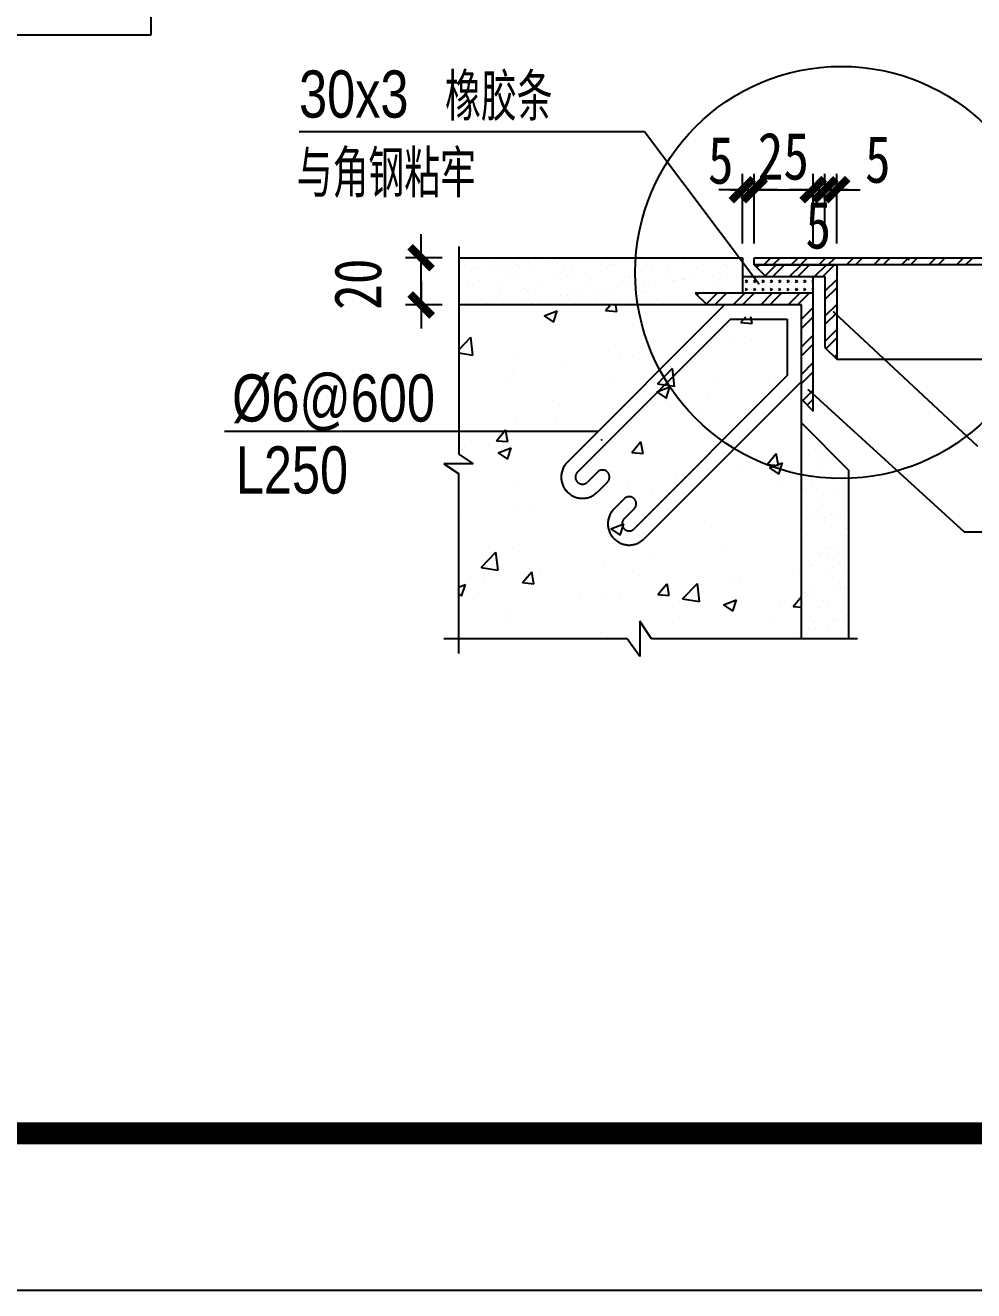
# Model space of a CAD drawing. Extents: x 447078 to 1776277, y 243534 to 519428.
# Drawn here: x 525244 to 526450, y 287922 to 289530 of the extents above; entities that cross this region are included whole.
import ezdxf

# ---------------------------------------------------------------- set-up
doc = ezdxf.new("R2010")
doc.units = 0
doc.header["$LTSCALE"] = 1000
doc.header["$MEASUREMENT"] = 0
doc.linetypes.add('DOTE', pattern=[2.42, 2, -0.2, 0.02, -0.2])
doc.linetypes.add('HIDDEN', pattern=[9.525, 6.35, -3.175])
doc.layers.get('Defpoints').update_dxf_attribs({"color": 2, "lineweight": 15})
for name, color, linetype in [('ANNO-TEXT', 33, 'Continuous'), ('G-0-XREF', 2, 'Continuous'), ('GNRL-ANNO-DIMS', 3, 'Continuous'), ('GNRL-ANNO-TEXT', 21, 'Continuous'), ('GRID', 1, 'DOTE'), ('HATH', 8, 'Continuous'), ('SURF', 6, 'Continuous'), ('WALL', 130, 'Continuous'), ('图框CCDI_B0GA1+0.00$0$G-BORD', 3, 'Continuous'), ('土建通用节点详图$0$OTHER', 7, 'Continuous'), ('土建通用节点详图$0$OVER', 23, 'Continuous')]:
    doc.layers.add(name, color=color, linetype=linetype)
doc.styles.add('DIM_FONT', font='txt', dxfattribs={"width": 0.8})
doc.styles.add('ZJDZ', font='zjdz-s.shx', dxfattribs={"width": 0.7, "bigfont": 'zjdz.shx'})
doc.dimstyles.new('DIMN200', dxfattribs={"dimscale": 2, "dimtxt": 300, "dimasz": 1, "dimexe": 100, "dimexo": 100, "dimgap": 0, "dimtad": 0, "dimdec": 0, "dimzin": 0, "dimdsep": 46, "dimtxsty": 'DIM_FONT', "dimblk": '_DIMX', "dimcen": 0.09, "dimclrt": 7, "dimazin": 0, "dimtfac": 1, "dimtdec": 0, "dimtix": 1, "dimtmove": 2, "dimatfit": 3, "dimfxl": 1, "dimtvp": 1, "dimtolj": 1, "dimtzin": 0, "dimarcsym": 0})

# ---------------------------------------------------------------- blocks, each defined once
blk = doc.blocks.new('图框CCDI_B0GA1+0.00')
at = {"layer": '图框CCDI_B0GA1+0.00$0$G-BORD'}
blk.add_lwpolyline([(0, 59400), (84100, 59400), (84100, 0), (0, 0)], close=True, dxfattribs=at)
at = {"layer": '图框CCDI_B0GA1+0.00$0$G-BORD', "const_width": 140}
blk.add_lwpolyline([(3300, 58400), (83100, 58400), (83100, 1000), (3300, 1000)], close=True, dxfattribs=at)
blk = doc.blocks.new('*X3574')
at = {"color": 0}
for p, q in [((654099, 188867), (654174, 188942)), ((654196, 188867), (654271, 188942)), ((654390, 188867), (654465, 188942)), ((654488, 188867), (654563, 188942)), ((654682, 188867), (654757, 188942)), ((654779, 188867), (654854, 188942)), ((654974, 188867), (655049, 188942)), ((655071, 188867), (655146, 188942)), ((655266, 188867), (655341, 188942)), ((655363, 188867), (655438, 188942)), ((655557, 188867), (655632, 188942)), ((655654, 188867), (655729, 188942)), ((655849, 188867), (655924, 188942)), ((655946, 188867), (656021, 188942)), ((656141, 188867), (656216, 188942)), ((656238, 188867), (656313, 188942)), ((656432, 188867), (656507, 188942)), ((656529, 188867), (656604, 188942))]:
    blk.add_line(p, q, dxfattribs=at)
blk = doc.blocks.new('*X3575')
at = {"color": 0}
for p, q in [((653392, 188646), (653407, 188661)), ((653489, 188549), (653602, 188662)), ((653579, 188542), (653700, 188662)), ((653774, 188542), (653895, 188663)), ((653871, 188542), (653993, 188664)), ((654065, 188542), (654188, 188665)), ((654163, 188542), (654286, 188665)), ((654357, 188542), (654481, 188666)), ((654454, 188542), (654579, 188667)), ((654497, 188390), (654622, 188515)), ((654497, 188292), (654622, 188417)), ((654497, 188098), (654622, 188223)), ((654497, 188001), (654622, 188126)), ((654497, 187806), (654622, 187931)), ((654497, 187709), (654622, 187834)), ((654510, 187528), (654622, 187640)), ((654559, 187480), (654622, 187542))]:
    blk.add_line(p, q, dxfattribs=at)
blk = doc.blocks.new('*X3572')
at = {"color": 0}
for p, q in [((654626, 187274), (654626, 187274)), ((654808, 187184), (654808, 187184)), ((654658, 187102), (654658, 187102)), ((654775, 187137), (654775, 187137)), ((654803, 187112), (654803, 187112)), ((654836, 187043), (654836, 187043)), ((654849, 186951), (654849, 186951)), ((654933, 186992), (654933, 186992)), ((654666, 186853), (654666, 186853)), ((654668, 186813), (654668, 186813)), ((654729, 186812), (654729, 186812)), ((654742, 186787), (654742, 186787)), ((654946, 186814), (654946, 186814)), ((655024, 186824), (655024, 186824)), ((655061, 186818), (655061, 186818)), ((655083, 186856), (655083, 186856)), ((655110, 186830), (655110, 186830)), ((654632, 186724), (654632, 186724)), ((654660, 186699), (654660, 186699)), ((654858, 186662), (654858, 186662)), ((654957, 186667), (654957, 186667)), ((654677, 186523), (654677, 186523)), ((654790, 186579), (654790, 186579)), ((655070, 186529), (655070, 186529)), ((654680, 186390), (654680, 186390)), ((654758, 186401), (654758, 186401)), ((654787, 186477), (654787, 186477)), ((654850, 186437), (654850, 186437)), ((654868, 186373), (654868, 186373)), ((654880, 186417), (654880, 186417)), ((654939, 186442), (654939, 186442)), ((654967, 186417), (654967, 186417)), ((655084, 186444), (655084, 186444)), ((654687, 186234), (654687, 186234)), ((655078, 186292), (655078, 186292)), ((655079, 186239), (655079, 186239)), ((655097, 186297), (655097, 186297)), ((654647, 186166), (654647, 186166)), ((654908, 186101), (654908, 186101)), ((654796, 186029), (654796, 186029)), ((654819, 186020), (654819, 186020)), ((654823, 186003), (654823, 186003)), ((654877, 186084), (654877, 186084)), ((654897, 186031), (654897, 186031)), ((654971, 186061), (654971, 186061)), ((655019, 186047), (655019, 186047)), ((654696, 185945), (654696, 185945)), ((654732, 185915), (654732, 185915)), ((654954, 185884), (654954, 185884)), ((655089, 185950), (655089, 185950)), ((654887, 185795), (654887, 185795)), ((655029, 185726), (655029, 185726)), ((655103, 185747), (655103, 185747)), ((654625, 185685), (654625, 185685)), ((654631, 185607), (654631, 185607)), ((654652, 185615), (654652, 185615)), ((654680, 185590), (654680, 185590)), ((654706, 185656), (654706, 185656)), ((654753, 185623), (654753, 185623)), ((654957, 185650), (654957, 185650)), ((655035, 185660), (655035, 185660)), ((655092, 185686), (655092, 185686)), ((655098, 185661), (655098, 185661)), ((654811, 185470), (654811, 185470)), ((654853, 185540), (654853, 185540)), ((654896, 185506), (654896, 185506)), ((654683, 185349), (654683, 185349)), ((654715, 185367), (654715, 185367)), ((654747, 185309), (654747, 185309)), ((654960, 185334), (654960, 185334)), ((654987, 185308), (654987, 185308)), ((655108, 185372), (655108, 185372)), ((654692, 185227), (654692, 185227)), ((654770, 185237), (654770, 185237)), ((654892, 185253), (654892, 185253)), ((654906, 185217), (654906, 185217)), ((654974, 185164), (654974, 185164)), ((655095, 185280), (655095, 185280)), ((655118, 185189), (655118, 185189))]:
    blk.add_line(p, q, dxfattribs=at)
blk = doc.blocks.new('*X3573')
at = {"color": 0}
for p, q in [((654026, 188838), (654055, 188867)), ((654114, 188749), (654231, 188867)), ((654195, 188742), (654320, 188867)), ((654372, 188742), (654497, 188867)), ((654460, 188742), (654585, 188867)), ((654637, 188742), (654762, 188867)), ((654725, 188742), (654850, 188867)), ((654747, 188587), (654872, 188712)), ((654747, 188498), (654872, 188623)), ((654747, 188321), (654872, 188446)), ((654747, 188233), (654872, 188358)), ((654747, 188056), (654872, 188181)), ((654759, 187980), (654872, 188093)), ((654847, 187891), (654872, 187916))]:
    blk.add_line(p, q, dxfattribs=at)
blk = doc.blocks.new('*X3576')
at = {"color": 0}
for p, q in [((652546, 188607), (652592, 188661)), ((652666, 188596), (652654, 188662)), ((651894, 188550), (652034, 188604)), ((651894, 188550), (651993, 188483)), ((651994, 188483), (652034, 188604)), ((652546, 188607), (652666, 188597)), ((653980, 188482), (654031, 188542)), ((654100, 188471), (654087, 188542)), ((653980, 188482), (654100, 188471)), ((650991, 188192), (651119, 188326)), ((651141, 188135), (651119, 188325)), ((653665, 188365), (653665, 188365)), ((653866, 188295), (653866, 188295)), ((654097, 188290), (654097, 188290)), ((650990, 188159), (651141, 188136)), ((652654, 188237), (652654, 188237)), ((652834, 188124), (652834, 188124)), ((651628, 188096), (651628, 188096)), ((652077, 188024), (652077, 188024)), ((652699, 188095), (652699, 188095)), ((653098, 187832), (653254, 187995)), ((653276, 187804), (653254, 187994)), ((651533, 187895), (651533, 187895)), ((651563, 187927), (651563, 187927)), ((651576, 187959), (651576, 187959)), ((652631, 187882), (652631, 187882)), ((654345, 187856), (654345, 187856)), ((653088, 187745), (653228, 187799)), ((653088, 187745), (653187, 187678)), ((653098, 187832), (653276, 187805)), ((653187, 187677), (653228, 187798)), ((653698, 187836), (653698, 187836)), ((651985, 187658), (651985, 187658)), ((653052, 187613), (653052, 187613)), ((653179, 187656), (653179, 187656)), ((653640, 187700), (653640, 187700)), ((652012, 187456), (652012, 187456)), ((652630, 187571), (652630, 187571)), ((653571, 187502), (653571, 187502)), ((654072, 187568), (654072, 187568)), ((654120, 187568), (654120, 187568)), ((651389, 187228), (651485, 187343)), ((651509, 187217), (651486, 187343)), ((651603, 187431), (651603, 187431)), ((652308, 187335), (652308, 187335)), ((651389, 187228), (651509, 187218)), ((651551, 187236), (651551, 187236)), ((652823, 187103), (652920, 187218)), ((652943, 187092), (652920, 187217)), ((651050, 187170), (651050, 187170)), ((651407, 187100), (651547, 187154)), ((651407, 187100), (651507, 187033)), ((651507, 187032), (651547, 187153)), ((652823, 187103), (652943, 187092)), ((654258, 186977), (654354, 187092)), ((654378, 186966), (654355, 187092)), ((651165, 186910), (651165, 186910)), ((652606, 186906), (652606, 186906)), ((653616, 187034), (653616, 187034)), ((653942, 186956), (653942, 186956)), ((654258, 186977), (654378, 186967)), ((654282, 186940), (654422, 186994)), ((654282, 186940), (654381, 186873)), ((654381, 186872), (654422, 186993)), ((652233, 186865), (652233, 186865)), ((653301, 186820), (653301, 186820)), ((653546, 186779), (653546, 186779)), ((654303, 186878), (654303, 186878)), ((654368, 186775), (654368, 186775)), ((651579, 186765), (651579, 186765)), ((652776, 186756), (652776, 186756)), ((653045, 186713), (653045, 186713)), ((651610, 186556), (651610, 186556)), ((651782, 186547), (651782, 186547)), ((651024, 186447), (651024, 186447)), ((652582, 186240), (652582, 186240)), ((652601, 186295), (652741, 186349)), ((652601, 186295), (652701, 186228)), ((652701, 186227), (652741, 186348)), ((653592, 186368), (653592, 186368)), ((651229, 185884), (651384, 186046)), ((651407, 185856), (651384, 186046)), ((651555, 186099), (651555, 186099)), ((653020, 185990), (653020, 185990)), ((653777, 186090), (653777, 186090)), ((651229, 185884), (651406, 185856)), ((651666, 185724), (651763, 185839)), ((651786, 185713), (651763, 185838)), ((651843, 185843), (651843, 185843)), ((652519, 185924), (652519, 185924)), ((654606, 185852), (654606, 185852)), ((650987, 185675), (651061, 185703)), ((651020, 185582), (651061, 185703)), ((651256, 185758), (651256, 185758)), ((651666, 185724), (651786, 185713)), ((652911, 185798), (652911, 185798)), ((653101, 185598), (653197, 185713)), ((653221, 185587), (653198, 185713)), ((653363, 185553), (653519, 185715)), ((653541, 185525), (653519, 185715)), ((653567, 185702), (653567, 185702)), ((653860, 185763), (653860, 185763)), ((653979, 185753), (653979, 185753)), ((650987, 185605), (651020, 185583)), ((651197, 185619), (651197, 185619)), ((652265, 185574), (652265, 185574)), ((652557, 185574), (652557, 185574)), ((653101, 185598), (653221, 185588)), ((654536, 185473), (654622, 185576)), ((651530, 185433), (651530, 185433)), ((652694, 185562), (652694, 185562)), ((653333, 185529), (653333, 185529)), ((653363, 185553), (653541, 185525)), ((653795, 185490), (653935, 185543)), ((653795, 185490), (653894, 185422)), ((653895, 185422), (653935, 185543)), ((654400, 185484), (654400, 185484)), ((654514, 185467), (654514, 185467)), ((654536, 185473), (654622, 185465)), ((651527, 185362), (651527, 185362)), ((653251, 185301), (653251, 185301)), ((654339, 185324), (654339, 185324)), ((652493, 185201), (652493, 185201)), ((654582, 185186), (654582, 185186)), ((651993, 185135), (651993, 185135))]:
    blk.add_line(p, q, dxfattribs=at)
blk = doc.blocks.new('*X3571')
at = {"color": 0}
for p, q in [((651048, 189071), (651048, 189071)), ((651136, 189101), (651136, 189101)), ((651199, 189061), (651199, 189061)), ((651351, 189059), (651351, 189059)), ((651414, 189128), (651414, 189128)), ((651441, 189076), (651441, 189076)), ((651442, 189102), (651442, 189102)), ((651555, 189086), (651555, 189086)), ((651603, 189102), (651603, 189102)), ((651633, 189096), (651633, 189096)), ((651667, 189062), (651667, 189062)), ((651755, 189112), (651755, 189112)), ((651824, 189075), (651824, 189075)), ((651959, 189139), (651959, 189139)), ((652023, 189114), (652023, 189114)), ((652037, 189149), (652037, 189149)), ((652070, 189103), (652070, 189103)), ((652134, 189063), (652134, 189063)), ((652159, 189165), (652159, 189165)), ((652229, 189089), (652229, 189089)), ((652538, 189104), (652538, 189104)), ((652601, 189064), (652601, 189064)), ((652622, 189094), (652622, 189094)), ((652623, 189109), (652623, 189109)), ((652651, 189084), (652651, 189084)), ((653005, 189105), (653005, 189105)), ((653006, 189092), (653006, 189092)), ((653068, 189064), (653068, 189064)), ((653232, 189096), (653232, 189096)), ((653411, 189107), (653411, 189107)), ((653472, 189106), (653472, 189106)), ((653535, 189065), (653535, 189065)), ((653833, 189091), (653833, 189091)), ((653860, 189066), (653860, 189066)), ((651151, 189033), (651151, 189033)), ((651229, 189043), (651229, 189043)), ((651238, 188921), (651238, 188921)), ((651427, 188916), (651427, 188916)), ((651572, 188983), (651572, 188983)), ((651643, 188936), (651643, 188936)), ((651894, 188917), (651894, 188917)), ((652036, 188941), (652036, 188941)), ((652172, 188978), (652172, 188978)), ((652200, 188952), (652200, 188952)), ((652361, 188918), (652361, 188918)), ((652420, 188939), (652420, 188939)), ((652781, 188964), (652781, 188964)), ((652825, 188954), (652825, 188954)), ((652829, 188919), (652829, 188919)), ((653217, 188959), (653217, 188959)), ((653296, 188919), (653296, 188919)), ((653309, 188928), (653309, 188928)), ((653382, 188959), (653382, 188959)), ((653387, 188939), (653387, 188939)), ((653409, 188934), (653409, 188934)), ((653509, 188955), (653509, 188955)), ((653712, 188982), (653712, 188982)), ((653763, 188920), (653763, 188920)), ((653790, 188992), (653790, 188992)), ((651057, 188782), (651057, 188782)), ((651121, 188851), (651121, 188851)), ((651450, 188787), (651450, 188787)), ((651721, 188846), (651721, 188846)), ((651749, 188821), (651749, 188821)), ((651834, 188786), (651834, 188786)), ((652239, 188800), (652239, 188800)), ((652297, 188795), (652297, 188795)), ((652330, 188833), (652330, 188833)), ((652501, 188822), (652501, 188822)), ((652579, 188832), (652579, 188832)), ((652631, 188805), (652631, 188805)), ((652701, 188848), (652701, 188848)), ((652905, 188875), (652905, 188875)), ((652931, 188828), (652931, 188828)), ((652958, 188802), (652958, 188802)), ((652983, 188886), (652983, 188886)), ((653015, 188803), (653015, 188803)), ((653105, 188902), (653105, 188902)), ((653540, 188814), (653540, 188814)), ((653813, 188823), (653813, 188823)), ((651257, 188726), (651257, 188726)), ((651270, 188714), (651270, 188714)), ((651298, 188689), (651298, 188689)), ((651321, 188685), (651321, 188685)), ((651368, 188673), (651368, 188673)), ((651490, 188689), (651490, 188689)), ((651693, 188716), (651693, 188716)), ((651724, 188727), (651724, 188727)), ((651772, 188726), (651772, 188726)), ((651788, 188686), (651788, 188686)), ((651880, 188701), (651880, 188701)), ((651893, 188742), (651893, 188742)), ((652097, 188769), (652097, 188769)), ((652175, 188779), (652175, 188779)), ((652192, 188727), (652192, 188727)), ((652255, 188687), (652255, 188687)), ((652480, 188696), (652480, 188696)), ((652507, 188671), (652507, 188671)), ((652659, 188728), (652659, 188728)), ((652722, 188688), (652722, 188688)), ((653089, 188683), (653089, 188683)), ((653126, 188729), (653126, 188729)), ((653189, 188689), (653189, 188689)), ((653593, 188730), (653593, 188730)), ((653611, 188668), (653611, 188668)), ((653656, 188690), (653656, 188690)), ((653689, 188678), (653689, 188678))]:
    blk.add_line(p, q, dxfattribs=at)
blk = doc.blocks.new('_DIMX')
blk.add_line((-150, 0), (150, 0))
at = {"const_width": 50}
blk.add_lwpolyline([(-70, -70), (70, 70)], dxfattribs=at)
blk = doc.blocks.new('*D3579')
at = {"layer": 'Defpoints', "color": 0}
for p in [(7902.8, -1809.7), (7827.8, -2252.7), (7902.8, -2252.7)]:
    blk.add_point(p, dxfattribs=at)
at = {"layer": 'GRID', "color": 0, "lineweight": -2}
for p, q in [((7827.8, -2152.7), (7827.8, -1709.7)), ((7902.8, -2152.7), (7902.8, -1709.7)), ((7828.8, -1809.7), (7901.8, -1809.7))]:
    blk.add_line(p, q, dxfattribs=at)
at = {"layer": 'GRID', "color": 0, "lineweight": -2, "rotation": 180}
blk.add_blockref('_DIMX', (7827.8, -1809.7), dxfattribs=at)
at = {"layer": 'GRID', "color": 0, "lineweight": -2}
blk.add_blockref('_DIMX', (7902.8, -1809.7), dxfattribs=at)
at = {"layer": 'GRID', "color": 7, "insert": (7690.6, -1623.8), "char_height": 300, "attachment_point": 5, "style": 'DIM_FONT'}
blk.add_mtext('\\A1;5', dxfattribs=at)
blk = doc.blocks.new('*D3580')
at = {"layer": 'Defpoints', "color": 0}
for p in [(8277.8, -1809.7), (7902.8, -2252.7), (8277.8, -2252.7)]:
    blk.add_point(p, dxfattribs=at)
at = {"layer": 'GRID', "color": 0, "lineweight": -2}
for p, q in [((7902.8, -2152.7), (7902.8, -1709.7)), ((8277.8, -2152.7), (8277.8, -1709.7)), ((7903.8, -1809.7), (8276.8, -1809.7))]:
    blk.add_line(p, q, dxfattribs=at)
at = {"layer": 'GRID', "color": 0, "lineweight": -2, "rotation": 180}
blk.add_blockref('_DIMX', (7902.8, -1809.7), dxfattribs=at)
at = {"layer": 'GRID', "color": 0, "lineweight": -2}
blk.add_blockref('_DIMX', (8277.8, -1809.7), dxfattribs=at)
at = {"layer": 'GRID', "color": 7, "insert": (8088.6, -1598.1), "char_height": 300, "attachment_point": 5, "style": 'DIM_FONT'}
blk.add_mtext('\\A1;25', dxfattribs=at)
blk = doc.blocks.new('*D3581')
at = {"layer": 'Defpoints', "color": 0}
for p in [(8352.8, -1809.7), (8277.8, -2252.7), (8352.8, -2252.7)]:
    blk.add_point(p, dxfattribs=at)
at = {"layer": 'GRID', "color": 0, "lineweight": -2}
for p, q in [((8277.8, -2152.7), (8277.8, -1709.7)), ((8352.8, -2152.7), (8352.8, -1709.7)), ((8278.8, -1809.7), (8351.8, -1809.7))]:
    blk.add_line(p, q, dxfattribs=at)
at = {"layer": 'GRID', "color": 0, "lineweight": -2, "rotation": 180}
blk.add_blockref('_DIMX', (8277.8, -1809.7), dxfattribs=at)
at = {"layer": 'GRID', "color": 0, "lineweight": -2}
blk.add_blockref('_DIMX', (8352.8, -1809.7), dxfattribs=at)
at = {"layer": 'GRID', "color": 7, "insert": (8310.7, -2036.3), "char_height": 300, "attachment_point": 5, "style": 'DIM_FONT'}
blk.add_mtext('\\A1;5', dxfattribs=at)
blk = doc.blocks.new('*D3582')
at = {"layer": 'Defpoints', "color": 0}
for p in [(8427.8, -1809.7), (8352.8, -2252.7), (8427.8, -2252.7)]:
    blk.add_point(p, dxfattribs=at)
at = {"layer": 'GRID', "color": 0, "lineweight": -2}
for p, q in [((8352.8, -2152.7), (8352.8, -1709.7)), ((8427.8, -2152.7), (8427.8, -1709.7)), ((8353.8, -1809.7), (8426.8, -1809.7))]:
    blk.add_line(p, q, dxfattribs=at)
at = {"layer": 'GRID', "color": 0, "lineweight": -2, "rotation": 180}
blk.add_blockref('_DIMX', (8352.8, -1809.7), dxfattribs=at)
at = {"layer": 'GRID', "color": 0, "lineweight": -2}
blk.add_blockref('_DIMX', (8427.8, -1809.7), dxfattribs=at)
at = {"layer": 'GRID', "color": 7, "insert": (8689.3, -1618), "char_height": 300, "attachment_point": 5, "style": 'DIM_FONT'}
blk.add_mtext('\\A1;5', dxfattribs=at)
blk = doc.blocks.new('*X3570')
at = {"color": 0}
for p, q in [((649831, 190565), (649853, 190587)), ((649853, 190565), (649831, 190587)), ((649920, 190565), (649942, 190587)), ((649942, 190565), (649920, 190587)), ((650008, 190565), (650030, 190587)), ((650030, 190565), (650008, 190587)), ((650096, 190565), (650118, 190587)), ((650118, 190565), (650096, 190587)), ((650185, 190565), (650207, 190587)), ((650207, 190565), (650185, 190587)), ((650273, 190565), (650295, 190587)), ((650295, 190565), (650273, 190587)), ((650361, 190565), (650384, 190587)), ((650384, 190565), (650361, 190587)), ((650450, 190565), (650472, 190587)), ((650472, 190565), (650450, 190587)), ((650548, 190577), (650538, 190587)), ((650538, 190565), (650548, 190575)), ((649831, 190477), (649853, 190499)), ((649853, 190477), (649831, 190499)), ((649920, 190477), (649942, 190499)), ((649942, 190477), (649920, 190499)), ((650008, 190477), (650030, 190499)), ((650030, 190477), (650008, 190499)), ((650096, 190477), (650118, 190499)), ((650118, 190477), (650096, 190499)), ((650185, 190477), (650207, 190499)), ((650207, 190477), (650185, 190499)), ((650273, 190477), (650295, 190499)), ((650295, 190477), (650273, 190499)), ((650361, 190477), (650384, 190499)), ((650384, 190477), (650361, 190499)), ((650450, 190477), (650472, 190499)), ((650472, 190477), (650450, 190499)), ((650548, 190489), (650538, 190499)), ((650538, 190477), (650548, 190487))]:
    blk.add_line(p, q, dxfattribs=at)
blk = doc.blocks.new('_DOT')
at = {"const_width": 0.1}
blk.add_lwpolyline([(-0.05, 0, 1), (0.05, 0, 1)], format="xyb", close=True, dxfattribs=at)
blk = doc.blocks.new('RSTYSERY')
at = {"layer": '土建通用节点详图$0$OTHER'}
blk.add_lwpolyline([(1293, 229.1), (1293, 765.6), (1260, 776.1), (1326, 794.1), (1293, 804.6), (1293, 849.1)], dxfattribs=at)
at = {"layer": '土建通用节点详图$0$OVER', "linetype": 'ByBlock', "lineweight": -2}
blk.add_line((-107, 229.1), (1293, 229.1), dxfattribs=at)
blk = doc.blocks.new('A$C0E1E331F')
at = {"layer": 'ANNO-TEXT'}
for p, q in [((7204.8, -1440.9), (5009.8, -1440.9)), ((7931, -2406.8), (7204.8, -1440.9)), ((8411.2, -2589.6), (9323.5, -3440.1)), ((8248, -3082.3), (9238.5, -3983.8)), ((4534.3, -3344.7), (6912.8, -3344.7)), ((9238.5, -3983.8), (10602.2, -3983.8))]:
    blk.add_line(p, q, dxfattribs=at)
at = {"layer": 'GNRL-ANNO-DIMS'}
blk.add_circle((8456.9, -2335.8), 1310.3, dxfattribs=at)
at = {"layer": 'GRID', "linetype": 'DOTE'}
for p, q in [((6025.1, -2170.2), (6025.1, -3490.6)), ((6025.1, -3490.6), (6115.7, -3552.7)), ((5929.1, -3552.7), (6022.4, -3614.9)), ((6115.7, -3552.7), (5929.1, -3552.7)), ((6022.4, -3614.9), (6022.4, -4758.2)), ((7175.5, -4553.1), (7175.5, -4776.9)), ((7250.2, -4664.1), (7175.5, -4553.1)), ((7094.7, -4665), (5929.1, -4665)), ((7175.5, -4776.9), (7094.7, -4665)), ((8559.1, -4664.1), (7250.2, -4664.1))]:
    blk.add_line(p, q, dxfattribs=at)
at = {"layer": 'SURF'}
for p, q in [((6025.1, -2242.3), (7828.4, -2242.3)), ((7828.4, -2242.3), (7828.4, -2467.3)), ((7902.8, -2242.3), (9528.3, -2242.3)), ((7902.8, -2287.3), (7902.8, -2242.3)), ((9528.3, -2287.3), (7902.8, -2287.3)), ((7902.8, -2287.3), (8427.8, -2287.3)), ((7902.8, -2287.3), (7977.8, -2362.3)), ((8427.8, -2287.3), (8427.8, -2887.3)), ((7828.4, -2362.3), (8352.8, -2362.3)), ((8278.4, -3217.3), (8278.4, -2362.3)), ((8352.8, -2362.3), (8352.8, -2812.3)), ((8278.4, -2467.3), (7528.4, -2467.3)), ((7528.4, -2467.3), (7603.4, -2542.3)), ((8352.8, -2812.3), (8427.8, -2887.3)), ((8427.8, -2887.3), (9525.6, -2887.3)), ((8203.4, -3142.3), (8278.4, -3217.3)), ((8203.4, -3292.3), (8503.4, -3592.3)), ((8503.4, -3592.3), (8503.4, -4664.1))]:
    blk.add_line(p, q, dxfattribs=at)
at = {"layer": 'SURF', "linetype": 'HIDDEN'}
for p, q in [((7714.5, -2542.3), (6715.5, -3541.3)), ((7751.7, -2632.3), (6779.1, -3604.9)), ((7751.7, -2632.3), (8113.4, -2632.3)), ((8113.4, -2632.3), (8113.4, -2991.9)), ((8113.4, -2991.9), (7139.8, -3965.5)), ((8203.4, -3029.2), (7203.4, -4029.2)), ((6906.4, -3604.9), (6842.8, -3668.6)), ((6970.1, -3668.6), (6906.4, -3732.2)), ((7076.1, -3774.6), (7012.5, -3838.3)), ((7139.8, -3838.3), (7076.1, -3901.9))]:
    blk.add_line(p, q, dxfattribs=at)
for centre, radius, start, end in [((6811, -3636.7), 135, 135, 315), ((6811, -3636.7), 45, 135, 315), ((6938.2, -3636.7), 45, 315, 135), ((7107.9, -3806.4), 45, 315, 135), ((7107.9, -3933.7), 135, 135, 315), ((7107.9, -3933.7), 45, 135, 315)]:
    blk.add_arc(centre, radius, start, end, dxfattribs=at)
at = {"layer": 'WALL'}
for p, q in [((8203.4, -2542.3), (6025.1, -2542.3)), ((8203.4, -4664.1), (8203.4, -2542.3))]:
    blk.add_line(p, q, dxfattribs=at)
at = {"layer": 'ANNO-TEXT', "xscale": 60, "yscale": 60, "zscale": 60}
for p in [(8885.7, -2254.1), (7932.9, -2406.9), (8408.8, -2587.2), (8247.4, -3082.9), (6932.9, -3400.5)]:
    blk.add_blockref('_DOT', p, dxfattribs=at)
at = {"layer": 'HATH', "xscale": 0.5999999977648258, "yscale": 0.5999999977648258, "zscale": 0.5999999977648258}
for name, p in [('*X3571', (-384587.5, -115742.3)), ('*X3576', (-384569.6, -115742.3)), ('*X3572', (-384569.6, -115742.3))]:
    blk.add_blockref(name, p, dxfattribs=at)
at = {"layer": 'SURF', "xscale": 0.5999999977648258, "yscale": 0.5999999977648258, "zscale": 0.5999999977648258}
for name, p in [('*X3574', (-384495.2, -115607.3)), ('*X3573', (-384495.2, -115607.3)), ('*X3570', (-382050.7, -116737.7)), ('*X3575', (-384494.6, -115667.3))]:
    blk.add_blockref(name, p, dxfattribs=at)
at = {"layer": 'ANNO-TEXT', "style": 'ZJDZ', "width": 0.8}
for s, p in [('橡胶条', (5937.1, -1371.6)), ('30x3', (5009.1, -1351.5)), ('与角钢粘牢', (4994, -1858.8)), ('%%c6@600', (4583.7, -3283.7)), ('L250', (4606.9, -3741.3))]:
    blk.add_text(s, height=300, rotation=359.99996, dxfattribs=at).set_placement(p)
at = {"layer": 'GRID'}
for base, p1, p2, text, picture, middle in [((7902.8, -1809.7), (7827.8, -2252.7), (7902.8, -2252.7), '5', '*D3579', (7690.6, -1623.8)), ((8277.8, -1809.7), (7902.8, -2252.7), (8277.8, -2252.7), '25', '*D3580', (8088.6, -1598.1)), ((8427.8, -1809.7), (8352.8, -2252.7), (8427.8, -2252.7), '5', '*D3582', (8689.3, -1618)), ((8352.8, -1809.7), (8277.8, -2252.7), (8352.8, -2252.7), '5', '*D3581', (8310.7, -2036.3))]:
    dim = blk.add_linear_dim(base=base, p1=p1, p2=p2, angle=180, text=text, dimstyle='DIMN200', override={"dimscale": 1}, dxfattribs=at)
    dim.commit()
    dim.dimension.update_dxf_attribs({"geometry": picture, "text_midpoint": middle, "dimtype": 128})
blk.add_linear_dim(base=(5785.3, -2242.3), p1=(6018.2, -2542.3), p2=(6018.2, -2242.3), angle=90, location=(5383.8, -2410.5), text='20', dimstyle='DIMN200', override={"dimscale": 1}, dxfattribs=at).render()

msp = doc.modelspace()

# ---------------------------------------------------------------- block references
at = {"layer": 'G-0-XREF', "xscale": 0.2, "yscale": 0.2, "zscale": 0.2}
msp.add_blockref('图框CCDI_B0GA1+0.00', (518994.8, 287921.6), dxfattribs=at)
at = {"layer": 'GNRL-ANNO-DIMS'}
msp.add_blockref('RSTYSERY', (524111.3, 289289.4), dxfattribs=at)
at = {"layer": 'GNRL-ANNO-TEXT', "xscale": 0.2, "yscale": 0.2, "zscale": 0.2}
msp.add_blockref('A$C0E1E331F', (524590.5, 289683.4), dxfattribs=at)

doc.saveas('drawing.dxf')
